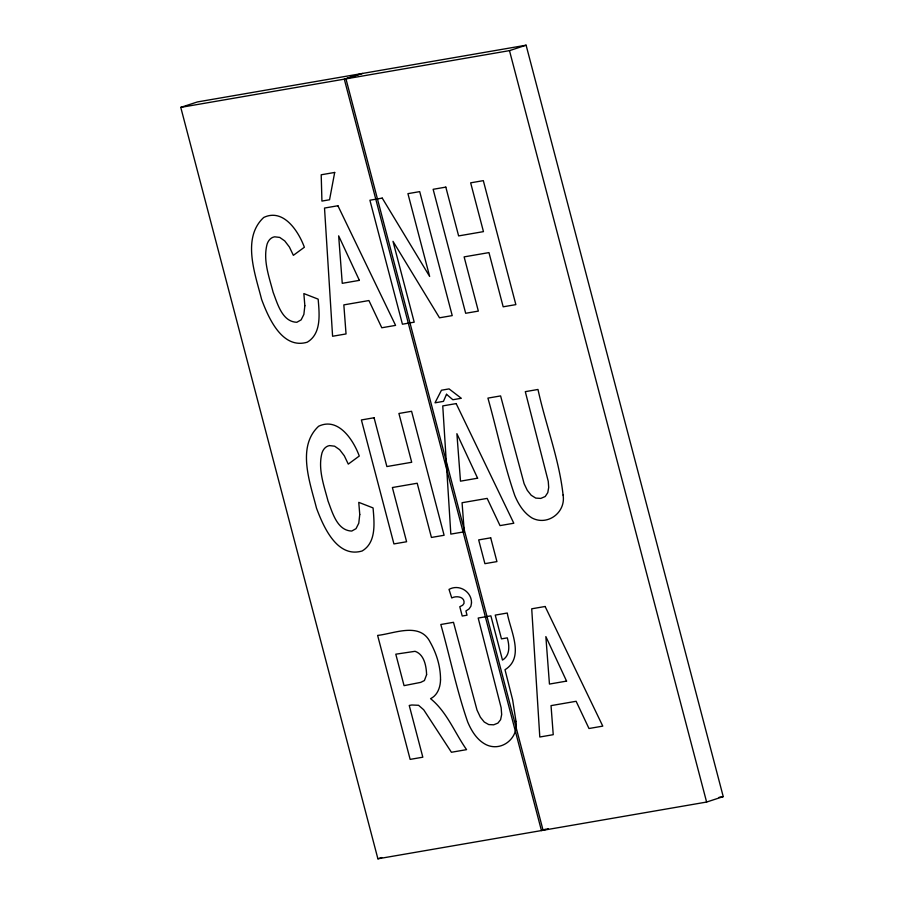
<?xml version="1.0" encoding="UTF-8"?>
<svg xmlns="http://www.w3.org/2000/svg" width="904" height="904" viewBox="0 0 904 904"><rect width="100%" height="100%" fill="white"/><g stroke="black" fill="none" stroke-linecap="round" stroke-linejoin="round"><path stroke-width="1.36" d="M180.766 107.384L197.388 101.949L526.105 45.2L723.234 796.616L706.612 802.051L377.895 858.8L180.766 107.384L509.483 50.635L526.105 45.2M360.922 73.721L344.3 79.156L541.439 830.561L545.27 829.307M362.56 73.439L345.949 78.863L543.078 830.279L548.186 828.606M377.895 858.8L381.737 857.546M719.075 797.328L723.234 796.616M509.483 50.635L706.612 802.051M304.851 305.733L303.868 314.434L301.122 319.88L296.84 322.276C282.116 321.813 277.505 303.563 273.144 292.331C269.098 276.76 262.759 260.103 267.155 243.933A19.718 12.588 71.9 0 1 274.68 236.814L279.72 237.413L284.737 240.916L289.393 247.007L293.371 255.335L304.365 247.255C298.625 231.48 283.528 207.976 263.719 217.468C241.458 238.147 255.346 274.42 261.584 299.36C268.544 318.038 282.263 349.645 307.247 342.198C321.801 333.553 319.315 313.53 318.163 299.145L303.857 293.574L304.851 305.733M359.758 514.512L358.775 523.213L356.029 528.659L351.746 531.055C337.022 530.591 332.401 512.342 328.05 501.11C324.005 485.538 317.666 468.882 322.061 452.712A19.718 12.588 71.9 0 1 329.587 445.593L334.627 446.192L339.644 449.695L344.3 455.785L348.277 464.114L359.272 456.034C353.532 440.259 338.424 416.755 318.626 426.247C296.365 446.926 310.253 483.199 316.49 508.138C323.451 526.817 337.169 558.423 362.154 550.977C376.708 542.332 374.222 522.309 373.069 507.924L358.764 502.353L359.758 514.512M515.981 721.358C518.839 738.093 501.584 752.196 486.013 744.636C476.973 740.014 471.47 730.952 467.662 721.878C456.644 690.034 449.966 656.892 440.813 624.494L453.492 622.314L477.018 710.092L480.374 717.211L484.261 722.036L488.702 724.567L493.674 724.816L497.934 723.087L500.601 719.686L501.675 714.578L501.155 707.787L478.193 618.042L490.872 615.861L502.477 660.089C510.308 655.366 509.46 645.433 507.291 637.862L501.471 638.868L495.234 615.104L507.268 613.025C510.172 630.303 525.066 657.231 505.008 669.728L512.636 699.854L515.981 721.358M563.079 495.053C566.028 512.331 547.734 526.207 532.06 518.003C523.744 512.896 518.433 504.308 514.771 495.482C503.754 463.639 497.064 430.496 487.923 398.11L500.601 395.918L524.117 483.708L527.292 490.33L531.202 495.256L535.733 498.093L540.784 498.42L545.225 496.511L547.779 492.657L548.694 487.425L548.265 481.391L525.303 391.658L537.982 389.466C545.654 424.744 559.18 459.029 563.079 495.053M440.519 679.898C440.35 687.232 437.57 695.266 430.564 698.668C447.005 711.945 454.667 732.76 466.577 749.642L451.424 752.264L423.716 709.798L418.552 705.289L411.806 704.996L409.241 705.448L422.823 757.202L410.145 759.383L377.623 635.41C394.37 633.602 419.998 621.669 430.214 642.236C436.621 653.682 440.632 666.711 440.519 679.898M471.504 602.934L470.882 606.29L469.018 608.968L465.91 610.968L467.029 615.195L462.226 616.031L459.786 606.731L462.667 605.251L463.978 603.443C465.176 596.595 456.339 595.51 451.751 597.951L449.017 589.397C459.051 583.769 471.764 591.611 471.504 602.934M334.695 172.449L329.553 199.761L321.926 201.083L321.202 174.777L334.695 172.449M426.598 674.689L424.417 680.542L420.733 682.373L404.054 685.65L395.794 654.191L415.049 651.309C424.27 654.428 426.304 666.124 426.598 674.689M446.508 394.291L443.446 401.365L435.005 402.822L441.457 390.223L449.073 388.901L461.3 398.28L452.859 399.737L446.508 394.291M337.915 205.75L324.513 208.056L332.593 336.254L346.04 333.938L343.836 304.885L368.922 300.546L381.793 327.768L395.579 325.383L337.915 205.75M382.234 198.1L369.906 200.225L402.427 324.208L414.201 322.174L392.991 241.323L439.513 317.801L452.226 315.609L419.705 191.625L407.93 193.659L429.649 276.454L382.234 198.1M445.819 187.117L433.14 189.309L465.673 313.281L478.34 311.1L464.125 256.883L488.962 252.6L503.178 306.806L515.856 304.625L483.324 180.642L470.656 182.834L483.459 231.627L458.622 235.91L445.819 187.117M359.374 280.364L342.254 283.325L338.661 235.854L359.374 280.364M374.075 417.761L361.397 419.953L393.929 543.925L406.597 541.745L392.381 487.527L417.207 483.244L431.434 537.451L444.101 535.27L411.58 411.286L398.913 413.478L411.704 462.272L386.878 466.554L374.075 417.761M456.158 403.591L442.757 405.907L450.825 534.106L464.272 531.789L462.068 502.726L487.154 498.398L500.025 525.608L513.811 523.235L456.158 403.591M477.606 478.205L460.486 481.165L456.893 433.694L477.606 478.205M490.702 537.835L478.668 539.903L484.906 563.667L496.929 561.599L490.702 537.835M545.123 606.494L531.721 608.799L539.801 737.009L553.237 734.681L551.033 705.629L576.119 701.289L588.99 728.511L602.776 726.127L545.123 606.494M566.571 681.107L549.451 684.068L545.858 636.597L566.571 681.107"/></g></svg>
